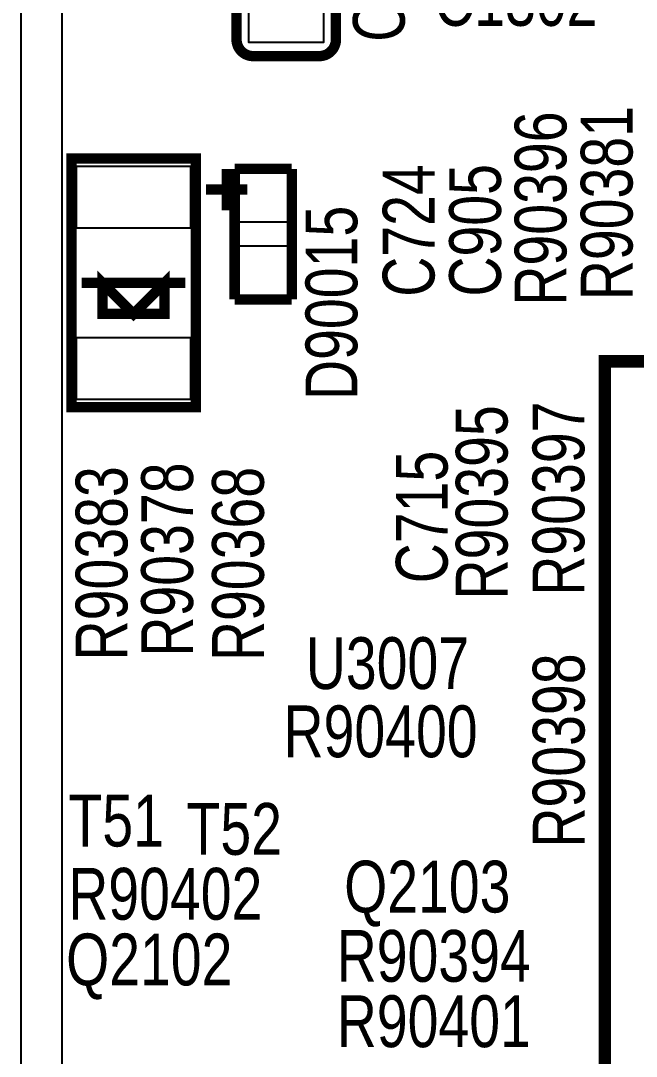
# Model space of a CAD drawing. Extents: x -9 to 138, y -41 to 19.
# Drawn here: x -9.07 to -1.52, y -27.27 to -14.58 of the extents above; entities that cross this region are included whole.
import ezdxf
from ezdxf.enums import TextEntityAlignment as Align

# ---------------------------------------------------------------- set-up
doc = ezdxf.new("R2010")
doc.units = 0
doc.header["$MEASUREMENT"] = 0
for name, color, linetype in [('BG_OUTLINE', 3, 'CONTINUOUS'), ('BG_SILKSCREEN_TOP', 2, 'CONTINUOUS'), ('PG_SILKSCREEN_TOP', 6, 'CONTINUOUS'), ('PIN_SOLDERMASK_TOP', 7, 'CONTINUOUS'), ('RD_SILKSCREEN_TOP', 8, 'CONTINUOUS'), ('RKI_ALL', 9, 'CONTINUOUS')]:
    doc.layers.add(name, color=color, linetype=linetype)

msp = doc.modelspace()

# ---------------------------------------------------------------- linework, layer by layer
at = {"layer": 'BG_OUTLINE', "color": 1}
msp.add_lwpolyline([(46.53, 17.36, 0.414212), (44.53, 19.359), (-7.07, 19.359, 0.414214), (-9.07, 17.36), (-9.07, 1.61), (-9.07, -35.64, 0.414214), (-7.07, -37.64), (44.53, -37.64, 0.414214), (46.53, -35.64), (46.53, -23.64)], format="xyb", close=True, dxfattribs=at)
at = {"layer": 'BG_SILKSCREEN_TOP', "color": 1, "const_width": 0.152}
msp.add_lwpolyline([(-1.907, -33.751), (13.093, -33.751), (13.093, -18.751), (-1.907, -18.751)], close=True, dxfattribs=at)
at = {"layer": 'PG_SILKSCREEN_TOP', "color": 1, "const_width": 0.127}
msp.add_lwpolyline([(-6.423, -13.791), (-6.423, -14.807, 0.414214), (-6.22, -15.01), (-5.407, -15.01, 0.414214), (-5.204, -14.807), (-5.204, -13.791)], format="xyb", dxfattribs=at)
for points in [[(-6.924, -16.265), (-6.924, -19.313), (-8.448, -19.313), (-8.448, -16.265)], [(-8.067, -17.789), (-8.067, -18.17), (-7.305, -18.17), (-7.305, -17.789), (-7.686, -18.17)]]:
    msp.add_lwpolyline(points, close=True, dxfattribs=at)
for points in [[(-6.543, -16.392), (-6.543, -16.9)], [(-6.446, -17.992), (-6.446, -16.392)], [(-6.446, -16.392), (-5.746, -16.392)], [(-5.746, -16.392), (-5.746, -17.992)], [(-6.289, -16.646), (-6.797, -16.646)], [(-7.051, -17.789), (-8.321, -17.789)], [(-5.746, -17.992), (-6.446, -17.992)]]:
    msp.add_lwpolyline(points, dxfattribs=at)
at = {"layer": 'PIN_SOLDERMASK_TOP', "color": 1}
for points in [[(-6.271, -13.855), (-5.357, -13.855), (-5.357, -14.845), (-6.271, -14.845)], [(-8.385, -16.358), (-6.988, -16.358), (-6.988, -17.12), (-8.385, -17.12)], [(-5.791, -17.047), (-6.401, -17.047), (-6.401, -16.437), (-5.791, -16.437)], [(-5.791, -17.947), (-6.401, -17.947), (-6.401, -17.337), (-5.791, -17.337)], [(-8.385, -18.458), (-6.988, -18.458), (-6.988, -19.22), (-8.385, -19.22)]]:
    msp.add_lwpolyline(points, close=True, dxfattribs=at)
at = {"layer": 'RKI_ALL', "color": 1}
msp.add_lwpolyline([(46.022, -35.64, -0.414214), (44.53, -37.132), (-7.07, -37.132, -0.414214), (-8.562, -35.64), (-8.562, 17.36, -0.414214), (-7.07, 18.851), (44.53, 18.851, -0.414212), (46.022, 17.36)], format="xyb", close=True, dxfattribs=at)

# ---------------------------------------------------------------- texts
at = {"layer": 'RD_SILKSCREEN_TOP', "color": 1, "width": 0.8}
for s, p in [('C2029', (-4.36, -14.834)), ('R90396', (-2.377, -18.068)), ('R90381', (-1.566, -18.001)), ('D90015', (-4.942, -19.224)), ('R90397', (-2.158, -21.623)), ('R90395', (-3.099, -21.669)), ('R90378', (-6.957, -22.37)), ('R90383', (-7.761, -22.416)), ('R90368', (-6.088, -22.424)), ('R90398', (-2.155, -24.71))]:
    msp.add_text(s, height=0.635, rotation=90, dxfattribs=at).set_placement(p)
for s, p in [('C1302', (-2.997, -14.639)), ('U3007', (-4.572, -22.767))]:
    msp.add_text(s, height=0.635, dxfattribs=at).set_placement(p, align=Align.CENTER)
for s, p in [('C724', (-3.995, -17.147)), ('C905', (-3.18, -17.145)), ('C715', (-3.834, -20.659))]:
    msp.add_text(s, height=0.635, rotation=90, dxfattribs=at).set_placement(p, align=Align.CENTER)
for s, p in [('R90400', (-5.846, -23.603)), ('T51', (-8.484, -24.697)), ('T52', (-7.036, -24.799)), ('Q2103', (-5.103, -25.506)), ('R90402', (-8.486, -25.594)), ('Q2102', (-8.513, -26.399)), ('R90394', (-5.194, -26.355)), ('R90401', (-5.193, -27.156))]:
    msp.add_text(s, height=0.635, dxfattribs=at).set_placement(p)

doc.saveas('drawing.dxf')
